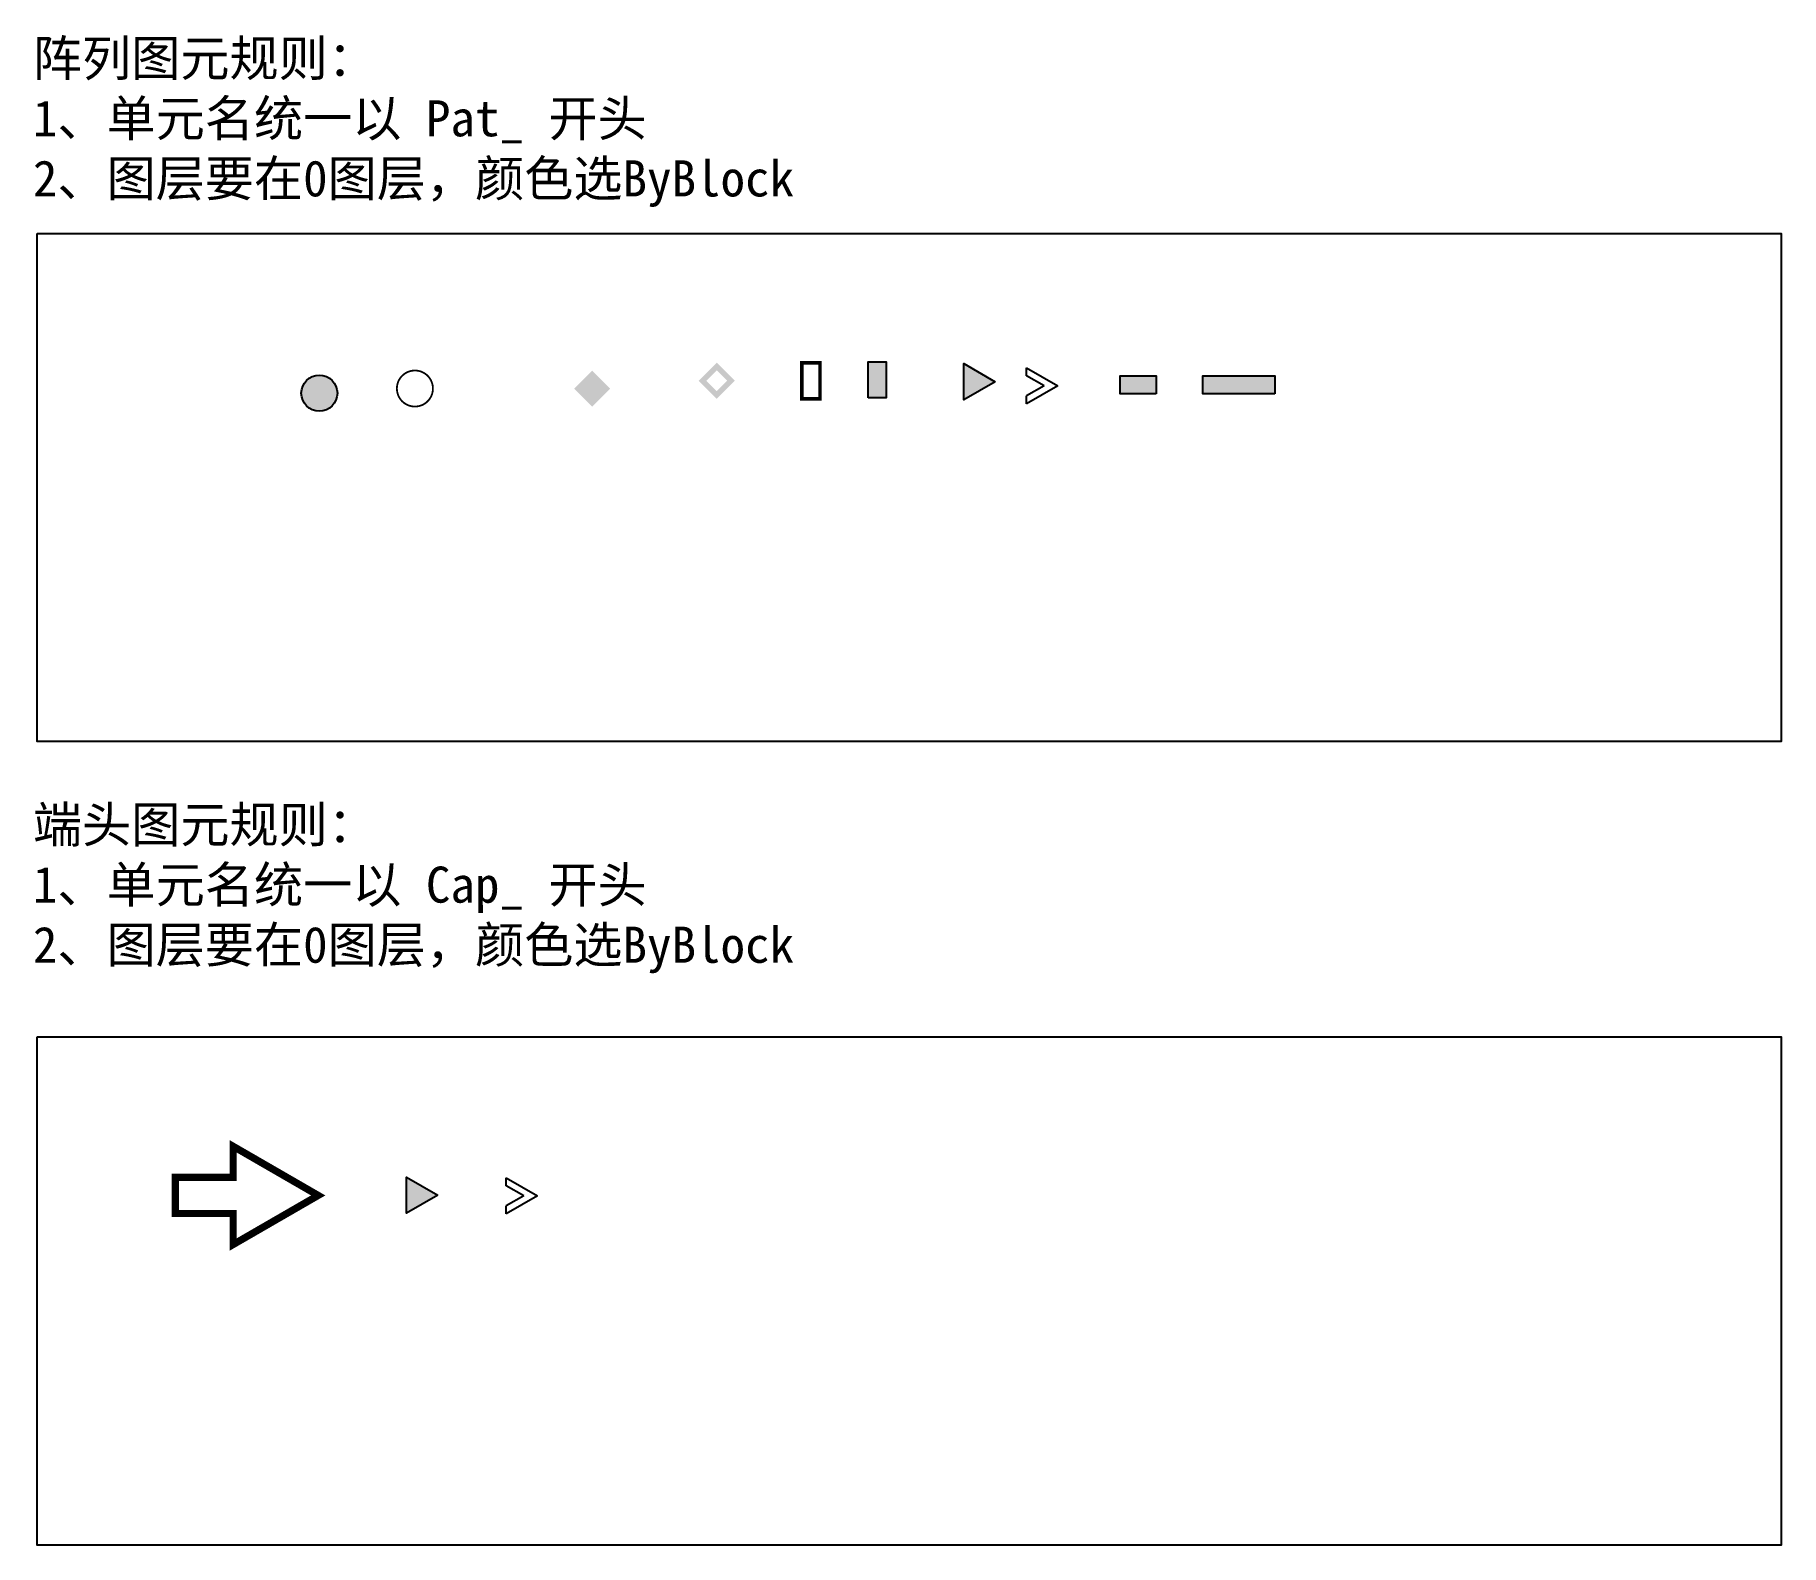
# Model space of a CAD drawing. Header units: millimetres. Extents: x -12.2 to 36.2, y -32.2 to 9.7.
import ezdxf

# ---------------------------------------------------------------- set-up
doc = ezdxf.new("R2010")
doc.units = ezdxf.units.MM
doc.styles.get("Standard").update_dxf_attribs({"font": ''})
doc.styles.get('Standard').set_extended_font_data('SimSun')

# ---------------------------------------------------------------- blocks, each defined once
blk = doc.blocks.new('Pat_空心矩形')
at = {"color": 0, "const_width": 0.1}
blk.add_lwpolyline([(-0.25, -0.5), (-0.25, 0.5), (0.25, 0.5), (0.25, -0.5)], close=True, dxfattribs=at)
blk = doc.blocks.new('Pat_实心矩形')
h = blk.add_hatch(color=0)
h.dxf.hatch_style = 1
h.paths.add_polyline_path([(-0.25, -0.5), (0.25, -0.5), (0.25, 0.5), (-0.25, 0.5)])
at = {"color": 0}
blk.add_lwpolyline([(-0.25, -0.5), (-0.25, 0.5), (0.25, 0.5), (0.25, -0.5)], close=True, dxfattribs=at)
blk = doc.blocks.new('Cap_空心箭头')
at = {"color": 0, "linetype": 'Continuous', "ltscale": 10}
blk.add_lwpolyline([(1.605112557773969, 1.361440716651224, 0.2, 0.2, 0), (1.605112557773969, 0.5, 0.2, 0.2, 0), (0, 0.5, 0.2, 0.2, 0), (0, -0.5, 0.2, 0.2, 0), (1.605112557773969, -0.5, 0.2, 0.2, 0), (1.605112557773969, -1.361440716651224, 0.2, 0.2, 0), (3.963197050506875, 0, 0.2, 0.2, 0)], format="xyseb", close=True, dxfattribs=at)
blk = doc.blocks.new('Cap_实心箭头')
h = blk.add_hatch(color=0)
h.dxf.hatch_style = 1
h.paths.add_polyline_path([(-2.775557561562891e-17, -0.5), (0.866025403784441, -2.775557561562891e-17), (2.775557561562891e-17, 0.5000000000000036)])
at = {"color": 0, "linetype": 'Continuous', "ltscale": 10}
blk.add_lwpolyline([(0.866025403784441, 0), (0, -0.5), (0, 0.5000000000000036)], close=True, dxfattribs=at)
blk = doc.blocks.new('Pat_实心圆')
h = blk.add_hatch(color=0)
h.dxf.hatch_style = 1
h.paths.add_polyline_path([(0.5, 0, 1), (-0.5, 0, 1)])
at = {"color": 0}
blk.add_circle((0, 0), 0.5, dxfattribs=at)
blk = doc.blocks.new('Pat_空心圆')
at = {"color": 0, "const_width": 0.05}
blk.add_lwpolyline([(-0.3826051998746758, 0.3218901443219361, 189812532.2908787), (-0.3826051930913481, 0.3218901523847377)], format="xyb", dxfattribs=at)
blk = doc.blocks.new('Pat_实心菱形')
h = blk.add_hatch(color=0)
h.dxf.hatch_style = 1
h.paths.add_polyline_path([(-0.004041983001428662, 0.5041800353908314), (-0.5040419830014287, 0.004331840960830391), (-0.004041983001428662, -0.4955163534691707), (0.4959580169985713, 0.004331840960830419)])
blk = doc.blocks.new('Pat_空心菱形')
h = blk.add_hatch(color=0)
h.dxf.hatch_style = 1
h.paths.add_polyline_path([(-0.5032504049256374, -0.001844084455420614), (-0.00325040492563744, -0.5016922788854217), (0.4967495950743626, -0.001844084455420669), (-0.00325040492563744, 0.4980041099745804)])
h.paths.add_polyline_path([(-0.00325040492563744, 0.2859042759983517), (0.2845853456685052, -0.001844084455420669), (-0.00325040492563744, -0.2895924449091926), (-0.2910861555197801, -0.001844084455420614)], flags=16)
blk = doc.blocks.new('Pat_三角箭头')
h = blk.add_hatch(color=0)
h.dxf.hatch_style = 1
h.paths.add_polyline_path([(-2.775557561562891e-17, -0.5000000000000018), (0.866025403784441, -1.804112415015879e-15), (2.775557561562891e-17, 0.5000000000000018)])
at = {"color": 0, "linetype": 'Continuous', "ltscale": 10}
blk.add_lwpolyline([(0.866025403784441, -1.77635683940025e-15), (0, -0.5000000000000018), (0, 0.5000000000000018)], close=True, dxfattribs=at)
blk = doc.blocks.new('Cap_空心箭头1')
at = {"color": 0, "linetype": 'Continuous', "ltscale": 10}
for p, q in [((0.003830730329239529, 0.2782362372151574), (0.003830730329239529, 0.4986281645348818)), ((0.003830730329239529, 0.4986281645348818), (0.8698561341136823, -0.001371835465121762)), ((0.8698561341136823, -0.001371835465121762), (0.003830730329239529, -0.5013718354651218)), ((0.003830730329239529, -0.5013718354651218), (0.003830730329239529, -0.2809799081453974))]:
    blk.add_line(p, q, dxfattribs=at)
at = {"color": 0}
for p, q in [((0.003830730329239529, 0.4986281645348818), (0.8698561341136823, -0.001371835465121762)), ((0.4954848859909191, -0.001371835465121762), (0.003830730329239529, 0.2782362372151574)), ((0.4954848859909191, -0.001371835465121762), (0.003830730329239529, -0.2809799081453974))]:
    blk.add_line(p, q, dxfattribs=at)
blk = doc.blocks.new('Pat_空心箭头')
at = {"color": 0, "linetype": 'Continuous', "ltscale": 10}
for p, q in [((0.003468127751800054, 0.2850856087808076), (0.003468127751800054, 0.5054775361005319)), ((0.003468127751800054, 0.5054775361005319), (0.8694935315362429, 0.005477536100528368)), ((0.8694935315362429, 0.005477536100528368), (0.003468127751800054, -0.4945224638994716)), ((0.003468127751800054, -0.4945224638994716), (0.003468127751800054, -0.2741305365797473))]:
    blk.add_line(p, q, dxfattribs=at)
at = {"color": 0}
for p, q in [((0.003468127751800054, 0.5054775361005319), (0.8694935315362429, 0.005477536100528368)), ((0.4951222834134796, 0.005477536100528368), (0.003468127751800054, 0.2850856087808076)), ((0.4951222834134796, 0.005477536100528368), (0.003468127751800054, -0.2741305365797473))]:
    blk.add_line(p, q, dxfattribs=at)
blk = doc.blocks.new('Pat_短虚线')
h = blk.add_hatch(color=0)
h.dxf.hatch_style = 1
h.paths.add_polyline_path([(1, -0.2500000000000001), (1, 0.2499999999999999), (0, 0.25), (0, -0.25)])
at = {"color": 0}
blk.add_lwpolyline([(1, -0.2500000000000001), (0, -0.25), (0, 0.25), (1, 0.2499999999999999)], close=True, dxfattribs=at)
blk = doc.blocks.new('Pat_长虚线')
h = blk.add_hatch(color=0)
h.dxf.hatch_style = 1
h.paths.add_polyline_path([(2, -0.2500000000000001), (2, 0.2499999999999999), (0, 0.25), (0, -0.25)])
at = {"color": 0}
blk.add_lwpolyline([(2, -0.2500000000000001), (0, -0.25), (0, 0.25), (2, 0.2499999999999999)], close=True, dxfattribs=at)

msp = doc.modelspace()

# ---------------------------------------------------------------- linework, layer by layer
for points in [[(-12.17851412761787, 4.23512959085399), (36.21631216405688, 4.23512959085399), (36.21631216405688, -9.865516995016009), (-12.17851412761787, -9.865516995016009)], [(-12.17851412761787, -18.05489647451365), (36.21631216405687, -18.05489647451365), (36.21631216405687, -32.15554306038365), (-12.17851412761787, -32.15554306038365)]]:
    msp.add_lwpolyline(points, close=True)

# ---------------------------------------------------------------- block references
for name, p in [('Pat_空心菱形', (6.682162088166734, 0.1488507430690049)), ('Pat_空心矩形', (9.292858079388587, 0.1480908226291859)), ('Pat_实心矩形', (11.1337423483283, 0.1737654475712989)), ('Pat_三角箭头', (13.53780266286051, 0.1221918966433595)), ('Pat_空心箭头', (15.27050683222799, 0.002813694546276224)), ('Pat_实心圆', (-4.35188550482318, -0.1982606151405539)), ('Pat_空心圆', (-1.699292780615912, -0.06821033834625619)), ('Pat_实心菱形', (3.22388000984219, -0.07621680006104725)), ('Pat_短虚线', (17.87683381478835, 0.03651248540859346)), ('Pat_长虚线', (20.16590927366779, 0.03651248540859348)), ('Cap_空心箭头', (-8.346979230318539, -22.45485300728251)), ('Cap_实心箭头', (-1.931584382731673, -22.4506073683915)), ('Cap_空心箭头1', (0.8307519484837655, -22.46722874356453))]:
    msp.add_blockref(name, p)

# ---------------------------------------------------------------- texts
at = {"char_height": 1, "attachment_point": 1}
for s, insert in [('阵列图元规则：\\P1、单元名统一以 Pat_ 开头\\P2、图层要在0图层，颜色选ByBlock', (-12.30219251916347, 9.596442778221903)), ('端头图元规则：\\P1、单元名统一以 Cap_ 开头\\P2、图层要在0图层，颜色选ByBlock', (-12.30219251916347, -11.66513752221443))]:
    msp.add_mtext_dynamic_manual_height_columns(s, width=36.63642187469999, gutter_width=12.5, heights=[0], dxfattribs=dict(at, insert=insert))

doc.saveas('drawing.dxf')
